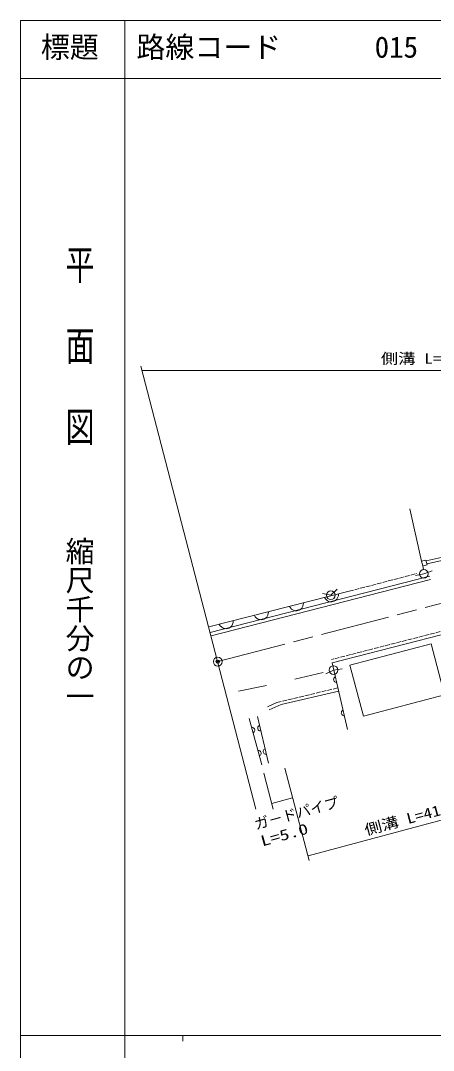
# Model space of a CAD drawing. Units: millimetres, scale not verified. Extents: x -60515 to 579485, y -102535 to 257465.
# Drawn here: x -60515 to 10774, y 79874 to 257465 of the extents above; entities that cross this region are included whole.
import ezdxf
from ezdxf.enums import TextEntityAlignment as Align

# ---------------------------------------------------------------- set-up
doc = ezdxf.new("R2010")
doc.units = ezdxf.units.MM
doc.header["$LTSCALE"] = 1000
doc.header["$PDMODE"] = 32
doc.header["$PDSIZE"] = 500
for name, pattern in [('CHAIN', [18.5, 12, -1.5, 3.5, -1.5]), ('USER1', [5, 4, -1]), ('USER2', [1, 0.8, -0.2])]:
    doc.linetypes.add(name, pattern=pattern)
for name, color, linetype, lineweight in [('M-BGD', 7, 'Continuous', 13), ('M-BMK-LINE', 2, 'CHAIN', 13), ('M-BMK-SRVR', 3, 'Continuous', 13), ('M-STR-HTXT', 7, 'Continuous', 13), ('M-TTL', 2, 'Continuous', 13), ('M-TTL-BAND', 7, 'Continuous', 13), ('M-TTL-LINE', 7, 'Continuous', 13), ('M-TTL-TXT', 7, 'Continuous', 13)]:
    doc.layers.add(name, color=color, linetype=linetype, lineweight=lineweight)
doc.layers.add('M-OTRS', color=6, linetype='Continuous')
doc.styles.add('@ＭＳ ゴシック', font='')
doc.styles.add('ＭＳ ゴシック', font='')
doc.styles.get('@ＭＳ ゴシック').set_extended_font_data('@MS Gothic')
doc.styles.get('ＭＳ ゴシック').set_extended_font_data('MS Gothic')

# ---------------------------------------------------------------- blocks, each defined once
blk = doc.blocks.new('BUHIN15')
at = {"color": 6, "linetype": 'Continuous', "lineweight": 13}
for radius in [50, 1.5]:
    blk.add_circle((0, 0), radius, dxfattribs=at)
blk = doc.blocks.new('BUHIN1')
at = {"color": 3, "linetype": 'Continuous', "lineweight": 13}
for radius in [750, 22.5]:
    blk.add_circle((0, 0), radius, dxfattribs=at)
blk = doc.blocks.new('BUHIN4')
at = {"color": 7, "linetype": 'Continuous', "lineweight": 13}
blk.add_lwpolyline([(0, 1250), (288, 1150), (531, 1000), (806, 762), (956, 488), (1044, 194), (1044, -194), (956, -488), (806, -762), (531, -1006), (288, -1156), (0, -1250)], dxfattribs=at)
blk = doc.blocks.new('BUHIN5')
at = {"color": 7, "linetype": 'Continuous', "lineweight": 13}
blk.add_lwpolyline([(0, 500), (115, 460), (212, 400), (322, 305), (382, 195), (418, 78), (418, -78), (382, -195), (322, -305), (212, -402), (115, -462), (0, -500)], dxfattribs=at)
blk = doc.blocks.new('BUHIN10')
at = {"color": 7, "linetype": 'Continuous', "lineweight": 13}
blk.add_circle((0, 0), 750, dxfattribs=at)

msp = doc.modelspace()

# ---------------------------------------------------------------- linework, layer by layer
at = {"layer": 'M-BGD'}
for p, q in [((6677, 173286), (8737, 164244)), ((40799, 171276), (9522, 164274)), ((9490, 164417), (8737, 164244)), ((8737, 164244), (8917, 163462)), ((8737, 164244), (8917, 163462)), ((8917, 163462), (9669, 163634)), ((8917, 163462), (9074, 162793)), ((9669, 163634), (9490, 164417)), ((10131, 161643), (-27782, 151949)), ((9131, 162046), (7659, 161758)), ((9131, 162046), (10530, 162587)), ((-27633, 151368), (10279, 161062)), ((-28029, 152891), (-3786, 159053)), ((-6936, 158356), (-8403, 158673)), ((-6936, 158356), (-5854, 159394)), ((-6697, 146695), (12090, 151519)), ((-3635, 146284), (10368, 149973)), ((10368, 149973), (12675, 141218)), ((-6697, 146695), (-4047, 135192)), ((-6472, 145471), (-4984, 145662)), ((-1329, 137529), (-3635, 146284)), ((-13150, 143918), (-8237, 145038)), ((-6472, 145471), (-7813, 144801)), ((-22886, 141811), (-18057, 142798)), ((-15537, 139539), (-5575, 141826)), ((12675, 141218), (-1329, 137529)), ((-17887, 139122), (-16288, 139859)), ((-17597, 138621), (-15537, 139539)), ((-18876, 129137), (-21046, 137114)), ((-19621, 137443), (-17715, 129400))]:
    msp.add_line(p, q, dxfattribs=at)
at = {"layer": 'M-BGD', "linetype": 'USER1'}
msp.add_line((9634, 163787), (41253, 170865), dxfattribs=at)
at = {"layer": 'M-BGD', "linetype": 'USER2'}
for p, q in [((-3786, 159053), (7886, 162110)), ((11954, 152103), (-6846, 147276)), ((-16288, 139859), (-5708, 142402))]:
    msp.add_line(p, q, dxfattribs=at)
at = {"layer": 'M-BMK-LINE', "linetype": 'Continuous'}
msp.add_line((-39733, 197893), (-19865, 121500), dxfattribs=at)
at = {"layer": 'M-BMK-LINE'}
msp.add_line((-26474, 146912), (15802, 157928), dxfattribs=at)
at = {"layer": 'M-OTRS'}
msp.add_point((-26474, 146912), dxfattribs=at)
at = {"layer": 'M-STR-HTXT'}
for p, q in [((66846, 197151), (-39540, 197151)), ((-10662, 112644), (-14910, 128556)), ((-18529, 127685), (-16878, 121501)), ((-17136, 122467), (-13541, 123427)), ((-10874, 113438), (29042, 124095))]:
    msp.add_line(p, q, dxfattribs=at)
at = {"layer": 'M-TTL'}
for p, q in [((-60515, 257465), (-60515, -102535)), ((579485, 257465), (-60515, 257465))]:
    msp.add_line(p, q, dxfattribs=at)
at = {"layer": 'M-TTL-BAND'}
for p, q in [((-42515, 247465), (-42515, -102535)), ((-60515, 82465), (478485, 82465)), ((-32515, 82465), (-32515, 81465))]:
    msp.add_line(p, q, dxfattribs=at)
at = {"layer": 'M-TTL-LINE'}
for p, q in [((-42515, 257465), (-42515, 247465)), ((-60515, 247465), (579485, 247465))]:
    msp.add_line(p, q, dxfattribs=at)

# ---------------------------------------------------------------- block references
at = {"layer": 'M-BGD'}
for p in [(9131, 162046), (-6936, 158356), (-6472, 145471)]:
    msp.add_blockref('BUHIN10', p, dxfattribs=at)
for name, p, rotation in [('BUHIN4', (-6816, 158283), 284.26073), ('BUHIN4', (-12877, 156742), 284.26073), ('BUHIN4', (-18938, 155202), 284.26073), ('BUHIN4', (-24999, 153661), 284.26073), ('BUHIN5', (-6034, 143819), 192.97125), ('BUHIN5', (-4710, 138067), 192.97125), ('BUHIN5', (-20503, 135120), 15.21515), ('BUHIN5', (-19145, 135432), 193.3362), ('BUHIN5', (-19419, 131131), 15.21515), ('BUHIN5', (-18191, 131411), 193.3362)]:
    msp.add_blockref(name, p, dxfattribs=dict(at, rotation=rotation))
at = {"layer": 'M-BMK-SRVR'}
msp.add_blockref('BUHIN1', (-26474, 146912), dxfattribs=at)
at = {"layer": 'M-OTRS'}
msp.add_blockref('BUHIN15', (-26474, 146912), dxfattribs=at)

# ---------------------------------------------------------------- texts
at = {"layer": 'M-STR-HTXT', "style": 'ＭＳ ゴシック', "width": 1.2}
msp.add_text('側溝 L=97.8', height=1833, dxfattribs=at).set_placement((1687, 197727), align=Align.BOTTOM_LEFT)
at = {"layer": 'M-STR-HTXT', "style": 'ＭＳ ゴシック'}
msp.add_text('ガ－ドパイプ', height=1833, rotation=15.3, dxfattribs=at).set_placement((-19725, 117397), align=Align.BOTTOM_LEFT)
for s, rotation, width, p in [('側溝 L=41.2', 15.1, 1.2, (-690, 116423)), ('L=5.0', 15.7, 1.35, (-18625, 114510))]:
    msp.add_text(s, height=1833, rotation=rotation, dxfattribs=dict(at, width=width)).set_placement(p, align=Align.BOTTOM_LEFT)
at = {"layer": 'M-TTL-BAND', "style": '@ＭＳ ゴシック', "width": 1.4}
msp.add_text('平  面  図', height=3666, rotation=270, dxfattribs=at).set_placement((-53238, 218939), align=Align.BOTTOM_LEFT)
at = {"layer": 'M-TTL-BAND', "style": '@ＭＳ ゴシック'}
msp.add_text('縮尺千分の一', height=3666, rotation=270, dxfattribs=at).set_placement((-53238, 168495), align=Align.BOTTOM_LEFT)
at = {"layer": 'M-TTL-TXT', "style": 'ＭＳ ゴシック'}
for s, p in [('標題', (-57015, 249965)), ('路線コード', (-40515, 249965)), ('015', (627, 249965))]:
    msp.add_text(s, height=3666, dxfattribs=at).set_placement(p, align=Align.BOTTOM_LEFT)

doc.saveas('drawing.dxf')
